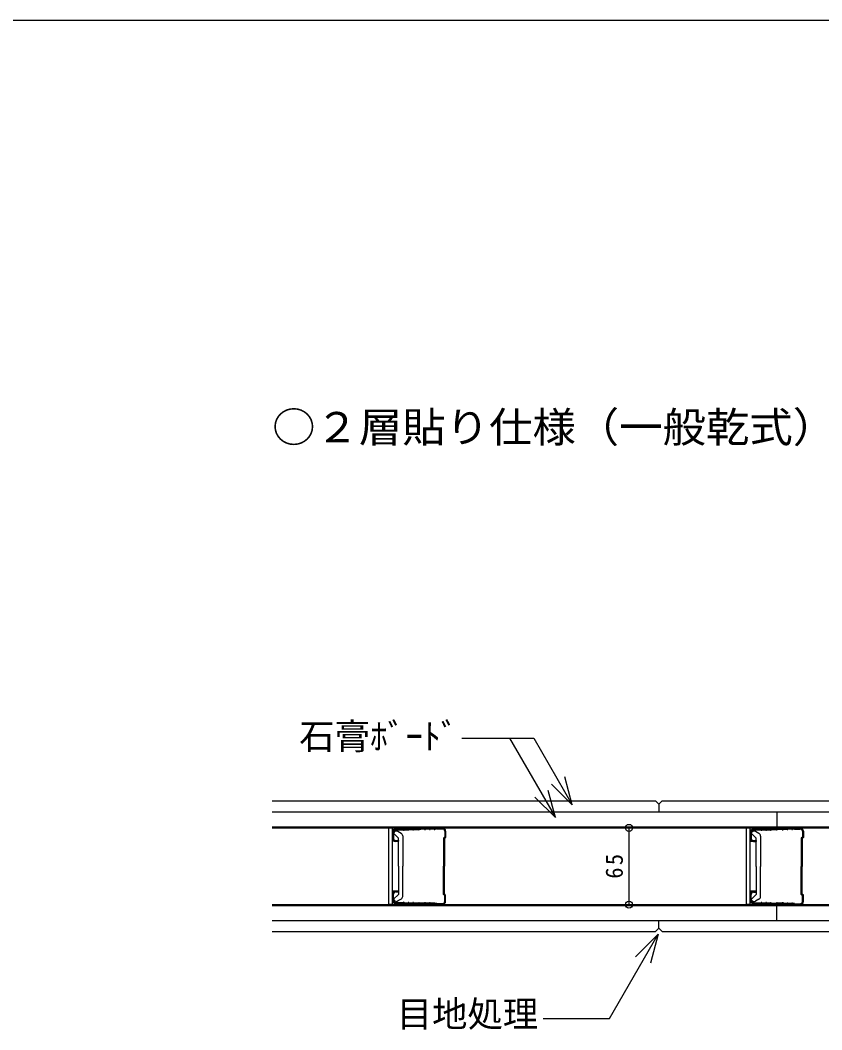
# Model space of a CAD drawing. Units: millimetres, scale not verified. Extents: x -1375 to 1375, y -973 to 950.
# Drawn here: x 34 to 713, y 95 to 950 of the extents above; entities that cross this region are included whole.
import ezdxf
from ezdxf.enums import TextEntityAlignment as Align

# ---------------------------------------------------------------- set-up
doc = ezdxf.new("R2010")
doc.units = ezdxf.units.MM
doc.header["$LTSCALE"] = 10
doc.header["$PDMODE"] = 32
doc.header["$PDSIZE"] = 6
for name, color, linetype in [('1-1_中線', 7, 'Continuous'), ('1-2_太線１', 2, 'Continuous'), ('1-3_太線２', 3, 'Continuous'), ('1-5_寸法', 4, 'Continuous'), ('1-6_文字', 4, 'Continuous'), ('1-9_ハッチ', 4, 'Continuous'), ('F-3_太線２', 7, 'Continuous')]:
    doc.layers.add(name, color=color, linetype=linetype)
doc.styles.add('ＭＳ ゴシック', font='')
doc.styles.get('ＭＳ ゴシック').set_extended_font_data('MS Gothic')

msp = doc.modelspace()

# ---------------------------------------------------------------- linework, layer by layer
at = {"layer": '1-1_中線'}
for p, q in [((247.79, 267.19), (1000.76, 267.19)), ((247.79, 266.39), (1000.76, 266.39)), ((247.79, 201.39), (1000.76, 201.39)), ((247.79, 200.59), (1000.76, 200.59))]:
    msp.add_line(p, q, dxfattribs=at)
at = {"layer": '1-2_太線１'}
for p, q in [((352.41, 265.48), (357.27, 265.59)), ((357.27, 265.59), (359.1, 265.35)), ((359.46, 265.36), (361.08, 265.67)), ((361.46, 265.67), (363.09, 265.44)), ((363.46, 265.45), (365.08, 265.76)), ((365.45, 265.77), (367.08, 265.54)), ((367.46, 265.54), (369.08, 265.85)), ((369.38, 265.87), (372.15, 265.64)), ((375.14, 266), (372.39, 265.65)), ((375.25, 265.21), (372.49, 264.85)), ((376.97, 264.97), (375.34, 265.21)), ((377.08, 265.77), (375.45, 266)), ((379.08, 266.08), (377.46, 265.77)), ((379.22, 265.29), (377.61, 264.99)), ((380.97, 265.07), (379.34, 265.3)), ((381.08, 265.86), (379.45, 266.09)), ((383.07, 266.17), (381.46, 265.87)), ((383.22, 265.39), (381.61, 265.08)), ((384.97, 265.16), (383.34, 265.39)), ((385.08, 265.95), (383.45, 266.18)), ((387.26, 266.28), (385.45, 265.96)), ((387.34, 265.49), (385.59, 265.17)), ((387.26, 266.28), (391.99, 266.39)), ((387.34, 265.49), (392.01, 265.59)), ((655.41, 265.35), (660.27, 265.47)), ((660.27, 265.47), (662.1, 265.22)), ((662.46, 265.23), (664.08, 265.54)), ((664.46, 265.55), (666.09, 265.32)), ((666.46, 265.32), (668.08, 265.63)), ((668.45, 265.64), (670.08, 265.41)), ((670.46, 265.42), (672.08, 265.72)), ((672.38, 265.74), (675.15, 265.52)), ((678.14, 265.87), (675.39, 265.52)), ((680.08, 265.64), (678.45, 265.87)), ((682.08, 265.95), (680.46, 265.65)), ((682.22, 265.17), (680.61, 264.86)), ((683.97, 264.94), (682.34, 265.17)), ((684.08, 265.73), (682.45, 265.96)), ((686.07, 266.05), (684.46, 265.74)), ((686.22, 265.26), (684.61, 264.95)), ((687.97, 265.03), (686.34, 265.26)), ((688.08, 265.82), (686.45, 266.05)), ((690.26, 266.16), (688.45, 265.83)), ((690.34, 265.36), (688.59, 265.04)), ((690.26, 266.16), (694.99, 266.27)), ((690.34, 265.36), (695.01, 265.47)), ((349.77, 262.78), (349.77, 257.68)), ((350.57, 262.78), (350.57, 257.68)), ((352.42, 264.68), (357.28, 264.79)), ((357.16, 264.8), (358.99, 264.56)), ((359.61, 264.57), (361.23, 264.88)), ((361.34, 264.88), (362.97, 264.65)), ((363.61, 264.67), (365.23, 264.97)), ((365.34, 264.97), (366.97, 264.74)), ((367.61, 264.76), (369.23, 265.06)), ((369.32, 265.07), (372.09, 264.85)), ((392.96, 257.79), (392.96, 233.96)), ((394.76, 258.46), (393.76, 257.46)), ((393.76, 257.46), (393.76, 233.96)), ((394.76, 263.69), (394.76, 258.46)), ((652.77, 262.66), (652.77, 257.55)), ((653.57, 262.66), (653.57, 257.55)), ((655.42, 264.55), (660.28, 264.67)), ((660.16, 264.67), (661.99, 264.43)), ((662.61, 264.45), (664.23, 264.75)), ((664.34, 264.76), (665.97, 264.52)), ((666.61, 264.54), (668.23, 264.85)), ((668.34, 264.85), (669.97, 264.62)), ((670.61, 264.63), (672.23, 264.94)), ((672.32, 264.94), (675.09, 264.72)), ((678.25, 265.08), (675.49, 264.73)), ((679.97, 264.85), (678.34, 265.08)), ((695.96, 257.66), (695.96, 233.83)), ((697.76, 258.33), (696.76, 257.33)), ((696.76, 257.33), (696.76, 233.83)), ((697.76, 263.57), (697.76, 258.33)), ((352.51, 255.78), (354.75, 255.83)), ((352.53, 254.98), (354.77, 255.03)), ((354.75, 255.83), (354.77, 255.03)), ((655.51, 255.65), (657.75, 255.71)), ((655.53, 254.85), (657.77, 254.91)), ((657.75, 255.71), (657.77, 254.91)), ((392.96, 210.13), (392.96, 233.96)), ((393.76, 210.46), (393.76, 233.96)), ((695.96, 210), (695.96, 233.83)), ((696.76, 210.33), (696.76, 233.83)), ((349.77, 205.13), (349.77, 210.23)), ((350.57, 205.13), (350.57, 210.23)), ((352.51, 212.13), (354.75, 212.08)), ((352.53, 212.93), (354.77, 212.88)), ((354.75, 212.08), (354.77, 212.88)), ((394.76, 209.46), (393.76, 210.46)), ((652.77, 205.01), (652.77, 210.11)), ((653.57, 205.01), (653.57, 210.11)), ((655.51, 212.01), (657.75, 211.95)), ((655.53, 212.81), (657.77, 212.75)), ((657.75, 211.95), (657.77, 212.75)), ((697.76, 209.33), (696.76, 210.33)), ((352.41, 202.43), (357.27, 202.32)), ((352.42, 203.23), (357.28, 203.12)), ((357.16, 203.11), (358.99, 203.36)), ((357.27, 202.32), (359.1, 202.57)), ((359.46, 202.56), (361.08, 202.25)), ((359.61, 203.34), (361.23, 203.04)), ((361.34, 203.03), (362.97, 203.26)), ((361.46, 202.24), (363.09, 202.47)), ((363.46, 202.46), (365.08, 202.16)), ((363.61, 203.25), (365.23, 202.94)), ((365.34, 202.94), (366.97, 203.17)), ((365.45, 202.15), (367.08, 202.38)), ((367.46, 202.37), (369.08, 202.06)), ((367.61, 203.16), (369.23, 202.85)), ((369.32, 202.85), (372.09, 203.07)), ((369.38, 202.05), (372.15, 202.27)), ((375.14, 201.92), (372.39, 202.27)), ((375.25, 202.71), (372.49, 203.06)), ((376.97, 202.94), (375.34, 202.71)), ((377.08, 202.15), (375.45, 201.92)), ((379.08, 201.83), (377.46, 202.14)), ((379.22, 202.62), (377.61, 202.93)), ((380.97, 202.85), (379.34, 202.62)), ((381.08, 202.06), (379.45, 201.83)), ((383.07, 201.74), (381.46, 202.05)), ((383.22, 202.53), (381.61, 202.83)), ((384.97, 202.76), (383.34, 202.53)), ((385.08, 201.97), (383.45, 201.73)), ((387.26, 201.63), (385.45, 201.96)), ((387.34, 202.43), (385.59, 202.75)), ((387.26, 201.63), (391.99, 201.52)), ((387.34, 202.43), (392.01, 202.32)), ((655.41, 202.31), (660.27, 202.19)), ((655.42, 203.11), (660.28, 202.99)), ((660.16, 202.99), (661.99, 203.23)), ((660.27, 202.19), (662.1, 202.44)), ((662.46, 202.43), (664.08, 202.12)), ((662.61, 203.21), (664.23, 202.91)), ((664.34, 202.91), (665.97, 203.14)), ((664.46, 202.11), (666.09, 202.34)), ((666.46, 202.34), (668.08, 202.03)), ((666.61, 203.12), (668.23, 202.82)), ((668.34, 202.81), (669.97, 203.04)), ((668.45, 202.02), (670.08, 202.25)), ((670.46, 202.24), (672.08, 201.94)), ((670.61, 203.03), (672.23, 202.72)), ((672.32, 202.72), (675.09, 202.94)), ((672.38, 201.92), (675.15, 202.15)), ((678.14, 201.79), (675.39, 202.14)), ((678.25, 202.58), (675.49, 202.93)), ((679.97, 202.81), (678.34, 202.58)), ((680.08, 202.02), (678.45, 201.79)), ((682.08, 201.71), (680.46, 202.01)), ((682.22, 202.49), (680.61, 202.8)), ((683.97, 202.72), (682.34, 202.49)), ((684.08, 201.93), (682.45, 201.7)), ((686.07, 201.62), (684.46, 201.92)), ((686.22, 202.4), (684.61, 202.71)), ((687.97, 202.63), (686.34, 202.4)), ((688.08, 201.84), (686.45, 201.61)), ((690.26, 201.5), (688.45, 201.83)), ((690.34, 202.3), (688.59, 202.62)), ((690.26, 201.5), (694.99, 201.39)), ((690.34, 202.3), (695.01, 202.19))]:
    msp.add_line(p, q, dxfattribs=at)
for points in [[(393.96, 263.69), (393.96, 258.79), (392.96, 257.79)], [(696.96, 263.57), (696.96, 258.66), (695.96, 257.66)], [(393.96, 204.22), (393.96, 209.13), (392.96, 210.13)], [(394.76, 204.22), (394.76, 204.57), (394.76, 209.46)], [(696.96, 204.09), (696.96, 209), (695.96, 210)], [(697.76, 204.09), (697.76, 204.45), (697.76, 209.33)]]:
    msp.add_lwpolyline(points, dxfattribs=at)
for centre, radius, start, end in [((352.47, 262.78), 2.7, 91.31999, 180), ((359.25, 266.49), 1.15, 262.40431, 271.31999), ((359.25, 266.49), 1.15, 271.31999, 280.72708), ((361.29, 264.54), 1.15, 91.31999, 100.72708), ((361.29, 264.54), 1.15, 81.9129, 91.31999), ((363.25, 266.58), 1.15, 261.9129, 271.31999), ((363.25, 266.58), 1.15, 271.31999, 280.72708), ((365.29, 264.63), 1.15, 91.31999, 100.72708), ((365.29, 264.63), 1.15, 81.9129, 91.31999), ((367.25, 266.67), 1.15, 261.9129, 271.31999), ((367.25, 266.67), 1.15, 271.31999, 280.72708), ((369.29, 264.72), 1.15, 91.31999, 100.72708), ((369.29, 264.72), 1.15, 81.9129, 91.31999), ((372.24, 266.79), 1.15, 265.37427, 271.31999), ((372.24, 266.79), 1.15, 271.31998, 277.26572), ((375.29, 264.86), 1.15, 91.31998, 100.72707), ((375.29, 264.86), 0.35, 91.31998, 100.72707), ((375.29, 264.86), 1.15, 81.91289, 91.31998), ((375.29, 264.86), 0.35, 81.91289, 91.31998), ((377.24, 266.9), 1.15, 261.91289, 271.31998), ((377.24, 266.9), 1.15, 271.31998, 280.72707), ((379.29, 264.95), 1.15, 91.31998, 100.72707), ((379.29, 264.95), 0.35, 91.31998, 100.72707), ((379.29, 264.95), 1.15, 81.91289, 91.31998), ((379.29, 264.95), 0.35, 81.91289, 91.31998), ((381.24, 267), 1.15, 261.91289, 271.31998), ((381.24, 267), 1.15, 271.31998, 280.72707), ((381.24, 267), 1.95, 271.31998, 280.72707), ((383.29, 265.04), 1.15, 91.31998, 100.72707), ((383.29, 265.04), 0.35, 91.31998, 100.72707), ((383.29, 265.04), 1.15, 81.91289, 91.31998), ((383.29, 265.04), 0.35, 81.91289, 91.31998), ((385.24, 267.09), 1.95, 261.91289, 271.31998), ((385.24, 267.09), 1.15, 261.91289, 271.31998), ((385.24, 267.09), 1.15, 271.31998, 280.23567), ((385.24, 267.09), 1.95, 271.31998, 280.23567), ((392.06, 263.69), 2.7, 359.99998, 91.31999), ((392.06, 263.69), 1.9, 359.99998, 91.31999), ((655.47, 262.66), 2.7, 91.31999, 180), ((662.25, 266.36), 1.15, 262.40431, 271.31999), ((662.25, 266.36), 1.15, 271.31999, 280.72708), ((664.29, 264.41), 1.15, 91.31999, 100.72708), ((664.29, 264.41), 1.15, 81.9129, 91.31999), ((666.25, 266.45), 1.15, 261.9129, 271.31999), ((666.25, 266.45), 1.15, 271.31999, 280.72708), ((668.29, 264.5), 1.15, 91.31999, 100.72708), ((668.29, 264.5), 1.15, 81.9129, 91.31999), ((670.25, 266.55), 1.15, 261.9129, 271.31999), ((670.25, 266.55), 1.15, 271.31999, 280.72708), ((672.29, 264.59), 1.15, 91.31999, 100.72708), ((672.29, 264.59), 1.15, 81.9129, 91.31999), ((675.24, 266.66), 1.15, 265.37427, 271.31999), ((675.24, 266.66), 1.15, 271.31998, 277.26572), ((678.29, 264.73), 1.15, 91.31998, 100.72707), ((678.29, 264.73), 1.15, 81.91289, 91.31998), ((680.24, 266.78), 1.15, 261.91289, 271.31998), ((680.24, 266.78), 1.15, 271.31998, 280.72707), ((682.29, 264.82), 1.15, 91.31998, 100.72707), ((682.29, 264.82), 0.35, 91.31998, 100.72707), ((682.29, 264.82), 1.15, 81.91289, 91.31998), ((682.29, 264.82), 0.35, 81.91289, 91.31998), ((684.24, 266.87), 1.15, 261.91289, 271.31998), ((684.24, 266.87), 1.15, 271.31998, 280.72707), ((686.29, 264.92), 1.15, 91.31998, 100.72707), ((686.29, 264.92), 0.35, 91.31998, 100.72707), ((686.29, 264.92), 1.15, 81.91289, 91.31998), ((686.29, 264.92), 0.35, 81.91289, 91.31998), ((688.24, 266.96), 1.15, 261.91289, 271.31998), ((688.24, 266.96), 1.15, 271.31998, 280.23567), ((695.06, 263.57), 2.7, 359.99998, 91.31999), ((695.06, 263.57), 1.9, 359.99998, 91.31999), ((352.47, 257.68), 2.7, 180, 271.31999), ((352.47, 262.78), 1.9, 91.31999, 180), ((352.47, 257.68), 1.9, 180, 271.31999), ((359.25, 266.49), 1.95, 262.40431, 271.31999), ((359.25, 266.49), 1.95, 271.31999, 280.72708), ((361.29, 264.54), 0.35, 91.31999, 100.72708), ((361.29, 264.54), 0.35, 81.9129, 91.31999), ((363.25, 266.58), 1.95, 261.9129, 271.31999), ((363.25, 266.58), 1.95, 271.31999, 280.72708), ((365.29, 264.63), 0.35, 91.31999, 100.72708), ((365.29, 264.63), 0.35, 81.9129, 91.31999), ((367.25, 266.67), 1.95, 261.9129, 271.31999), ((367.25, 266.67), 1.95, 271.31999, 280.72708), ((369.29, 264.72), 0.35, 91.31999, 100.72708), ((369.29, 264.72), 0.35, 81.9129, 91.31999), ((372.24, 266.79), 1.95, 265.37427, 271.31999), ((372.24, 266.79), 1.95, 271.31998, 277.26572), ((377.24, 266.9), 1.95, 261.91289, 271.31998), ((377.24, 266.9), 1.95, 271.31998, 280.72707), ((381.24, 267), 1.95, 261.91289, 271.31998), ((655.47, 257.55), 2.7, 180, 271.31999), ((655.47, 262.66), 1.9, 91.31999, 180), ((655.47, 257.55), 1.9, 180, 271.31999), ((662.25, 266.36), 1.95, 262.40431, 271.31999), ((662.25, 266.36), 1.95, 271.31999, 280.72708), ((664.29, 264.41), 0.35, 91.31999, 100.72708), ((664.29, 264.41), 0.35, 81.9129, 91.31999), ((666.25, 266.45), 1.95, 261.9129, 271.31999), ((666.25, 266.45), 1.95, 271.31999, 280.72708), ((668.29, 264.5), 0.35, 91.31999, 100.72708), ((668.29, 264.5), 0.35, 81.9129, 91.31999), ((670.25, 266.55), 1.95, 261.9129, 271.31999), ((670.25, 266.55), 1.95, 271.31999, 280.72708), ((672.29, 264.59), 0.35, 91.31999, 100.72708), ((672.29, 264.59), 0.35, 81.9129, 91.31999), ((675.24, 266.66), 1.95, 265.37427, 271.31999), ((675.24, 266.66), 1.95, 271.31998, 277.26572), ((678.29, 264.73), 0.35, 91.31998, 100.72707), ((678.29, 264.73), 0.35, 81.91289, 91.31998), ((680.24, 266.78), 1.95, 261.91289, 271.31998), ((680.24, 266.78), 1.95, 271.31998, 280.72707), ((684.24, 266.87), 1.95, 261.91289, 271.31998), ((684.24, 266.87), 1.95, 271.31998, 280.72707), ((688.24, 266.96), 1.95, 261.91289, 271.31998), ((688.24, 266.96), 1.95, 271.31998, 280.23567), ((352.47, 210.23), 2.7, 88.67999, 180), ((352.47, 210.23), 1.9, 88.67999, 180), ((655.47, 210.11), 2.7, 88.67999, 180), ((655.47, 210.11), 1.9, 88.67999, 180), ((352.47, 205.13), 2.7, 180, 268.67999), ((352.47, 205.13), 1.9, 180, 268.67999), ((359.25, 201.43), 1.95, 88.67999, 97.59567), ((359.25, 201.43), 1.15, 88.67999, 97.59567), ((359.25, 201.43), 1.15, 79.2729, 88.67999), ((359.25, 201.43), 1.95, 79.2729, 88.67999), ((361.29, 203.38), 1.15, 259.2729, 268.67999), ((361.29, 203.38), 0.35, 259.2729, 268.67999), ((361.29, 203.38), 1.15, 268.67999, 278.08708), ((361.29, 203.38), 0.35, 268.67999, 278.08708), ((363.25, 201.33), 1.95, 88.67999, 98.08708), ((363.25, 201.33), 1.15, 88.67999, 98.08708), ((363.25, 201.33), 1.15, 79.2729, 88.67999), ((363.25, 201.33), 1.95, 79.2729, 88.67999), ((365.29, 203.29), 1.15, 259.2729, 268.67999), ((365.29, 203.29), 0.35, 259.2729, 268.67999), ((365.29, 203.29), 1.15, 268.67999, 278.08708), ((365.29, 203.29), 0.35, 268.67999, 278.08708), ((367.25, 201.24), 1.95, 88.67999, 98.08708), ((367.25, 201.24), 1.15, 88.67999, 98.08708), ((367.25, 201.24), 1.15, 79.2729, 88.67999), ((367.25, 201.24), 1.95, 79.2729, 88.67999), ((369.29, 203.19), 1.15, 259.2729, 268.67999), ((369.29, 203.19), 0.35, 259.2729, 268.67999), ((369.29, 203.19), 1.15, 268.67999, 278.08708), ((369.29, 203.19), 0.35, 268.67999, 278.08708), ((372.24, 201.13), 1.95, 88.67999, 94.62572), ((372.24, 201.13), 1.15, 88.67999, 94.62572), ((372.24, 201.13), 1.15, 82.73425, 88.67998), ((372.24, 201.13), 1.95, 82.73425, 88.67998), ((375.29, 203.06), 1.15, 259.27289, 268.67998), ((375.29, 203.06), 0.35, 259.27289, 268.67998), ((375.29, 203.06), 1.15, 268.67998, 278.08707), ((375.29, 203.06), 0.35, 268.67998, 278.08707), ((377.24, 201.01), 1.95, 88.67998, 98.08707), ((377.24, 201.01), 1.15, 88.67998, 98.08707), ((377.24, 201.01), 1.15, 79.27289, 88.67998), ((377.24, 201.01), 1.95, 79.27289, 88.67998), ((379.29, 202.96), 1.15, 259.27289, 268.67998), ((379.29, 202.96), 0.35, 259.27289, 268.67998), ((379.29, 202.96), 1.15, 268.67998, 278.08707), ((379.29, 202.96), 0.35, 268.67998, 278.08707), ((381.24, 200.92), 1.95, 88.67998, 98.08707), ((381.24, 200.92), 1.15, 88.67998, 98.08707), ((381.24, 200.92), 1.15, 79.27289, 88.67998), ((381.24, 200.92), 1.95, 79.27289, 88.67998), ((383.29, 202.87), 1.15, 259.27289, 268.67998), ((383.29, 202.87), 0.35, 259.27289, 268.67998), ((383.29, 202.87), 1.15, 268.67998, 278.08707), ((383.29, 202.87), 0.35, 268.67998, 278.08707), ((385.24, 200.83), 1.95, 88.67998, 98.08707), ((385.24, 200.83), 1.15, 88.67998, 98.08707), ((385.24, 200.83), 1.15, 79.7643, 88.67998), ((385.24, 200.83), 1.95, 79.7643, 88.67998), ((392.06, 204.22), 2.7, 268.67999, 0), ((392.06, 204.22), 1.9, 268.67999, 0), ((655.47, 205.01), 2.7, 180, 268.67999), ((655.47, 205.01), 1.9, 180, 268.67999), ((662.25, 201.3), 1.95, 88.67999, 97.59567), ((662.25, 201.3), 1.15, 88.67999, 97.59567), ((662.25, 201.3), 1.15, 79.2729, 88.67999), ((662.25, 201.3), 1.95, 79.2729, 88.67999), ((664.29, 203.25), 1.15, 259.2729, 268.67999), ((664.29, 203.25), 0.35, 259.2729, 268.67999), ((664.29, 203.25), 1.15, 268.67999, 278.08708), ((664.29, 203.25), 0.35, 268.67999, 278.08708), ((666.25, 201.21), 1.95, 88.67999, 98.08708), ((666.25, 201.21), 1.15, 88.67999, 98.08708), ((666.25, 201.21), 1.15, 79.2729, 88.67999), ((666.25, 201.21), 1.95, 79.2729, 88.67999), ((668.29, 203.16), 1.15, 259.2729, 268.67999), ((668.29, 203.16), 0.35, 259.2729, 268.67999), ((668.29, 203.16), 1.15, 268.67999, 278.08708), ((668.29, 203.16), 0.35, 268.67999, 278.08708), ((670.25, 201.11), 1.95, 88.67999, 98.08708), ((670.25, 201.11), 1.15, 88.67999, 98.08708), ((670.25, 201.11), 1.15, 79.2729, 88.67999), ((670.25, 201.11), 1.95, 79.2729, 88.67999), ((672.29, 203.07), 1.15, 259.2729, 268.67999), ((672.29, 203.07), 0.35, 259.2729, 268.67999), ((672.29, 203.07), 1.15, 268.67999, 278.08708), ((672.29, 203.07), 0.35, 268.67999, 278.08708), ((675.24, 201), 1.95, 88.67999, 94.62572), ((675.24, 201), 1.15, 88.67999, 94.62572), ((675.24, 201), 1.15, 82.73425, 88.67998), ((675.24, 201), 1.95, 82.73425, 88.67998), ((678.29, 202.93), 1.15, 259.27289, 268.67998), ((678.29, 202.93), 0.35, 259.27289, 268.67998), ((678.29, 202.93), 1.15, 268.67998, 278.08707), ((678.29, 202.93), 0.35, 268.67998, 278.08707), ((680.24, 200.88), 1.95, 88.67998, 98.08707), ((680.24, 200.88), 1.15, 88.67998, 98.08707), ((680.24, 200.88), 1.15, 79.27289, 88.67998), ((680.24, 200.88), 1.95, 79.27289, 88.67998), ((682.29, 202.84), 1.15, 259.27289, 268.67998), ((682.29, 202.84), 0.35, 259.27289, 268.67998), ((682.29, 202.84), 1.15, 268.67998, 278.08707), ((682.29, 202.84), 0.35, 268.67998, 278.08707), ((684.24, 200.79), 1.95, 88.67998, 98.08707), ((684.24, 200.79), 1.15, 88.67998, 98.08707), ((684.24, 200.79), 1.15, 79.27289, 88.67998), ((684.24, 200.79), 1.95, 79.27289, 88.67998), ((686.29, 202.74), 1.15, 259.27289, 268.67998), ((686.29, 202.74), 0.35, 259.27289, 268.67998), ((686.29, 202.74), 1.15, 268.67998, 278.08707), ((686.29, 202.74), 0.35, 268.67998, 278.08707), ((688.24, 200.7), 1.95, 88.67998, 98.08707), ((688.24, 200.7), 1.15, 88.67998, 98.08707), ((688.24, 200.7), 1.15, 79.7643, 88.67998), ((688.24, 200.7), 1.95, 79.7643, 88.67998), ((695.06, 204.09), 2.7, 268.67999, 0), ((695.06, 204.09), 1.9, 268.67999, 0)]:
    msp.add_arc(centre, radius, start, end, dxfattribs=at)
at = {"layer": '1-3_太線２'}
for p, q in [((247.79, 289.19), (572.43, 289.19)), ((575.26, 286.37), (575.26, 279.69)), ((578.08, 289.19), (1000.76, 289.19)), ((1000.76, 279.69), (247.79, 279.69)), ((675.26, 279.69), (675.26, 267.07)), ((675.26, 188.09), (675.26, 200.59)), ((247.79, 188.09), (1000.76, 188.09)), ((575.26, 181.42), (575.26, 188.09)), ((247.79, 178.59), (572.43, 178.59)), ((578.08, 178.59), (1000.76, 178.59))]:
    msp.add_line(p, q, dxfattribs=at)
for points in [[(578.08, 289.19), (575.26, 286.37), (572.43, 289.19)], [(572.43, 178.59), (575.26, 181.42), (578.08, 178.59)]]:
    msp.add_lwpolyline(points, dxfattribs=at)
at = {"layer": '1-5_寸法'}
msp.add_line((550.08, 266.39), (550.08, 201.39), dxfattribs=at)
at = {"layer": '1-5_寸法', "color": 3}
for p in [(550.08, 266.39), (550.08, 201.39)]:
    msp.add_point(p, dxfattribs=at)
at = {"layer": '1-6_文字'}
for p, q in [((448.91, 342.38), (487.72, 275.16)), ((501.96, 285.97), (495.6, 309.67)), ((501.96, 285.97), (484.44, 303.49)), ((487.72, 275.16), (470.34, 292.54)), ((487.72, 275.16), (481.59, 298.05)), ((574.74, 176.43), (568.17, 151.94))]:
    msp.add_line(p, q, dxfattribs=at)
for points in [[(408.49, 342.38), (469.39, 342.38), (501.96, 285.97)], [(477.39, 104.95), (533.47, 104.95), (574.74, 176.43), (555.51, 157.2)]]:
    msp.add_lwpolyline(points, dxfattribs=at)
at = {"layer": '1-9_ハッチ'}
for p, q in [((349.76, 266.39), (346.53, 266.39)), ((346.53, 201.52), (346.53, 266.39)), ((349.76, 201.52), (349.76, 266.39)), ((652.76, 266.27), (649.53, 266.27)), ((649.53, 201.39), (649.53, 266.27)), ((652.76, 201.39), (652.76, 266.27)), ((350.93, 262.49), (350.63, 261.96)), ((350.63, 261.96), (354.77, 257.83)), ((357.17, 261.78), (354.35, 263.41)), ((354.77, 254.97), (354.77, 257.83)), ((358.42, 259.62), (358.42, 233.96)), ((653.93, 262.37), (653.63, 261.84)), ((653.63, 261.84), (657.77, 257.7)), ((660.17, 261.65), (657.35, 263.28)), ((657.77, 254.84), (657.77, 257.7)), ((661.42, 259.49), (661.42, 233.83)), ((354.77, 255.03), (349.76, 255.03)), ((354.77, 233.96), (354.77, 254.97)), ((657.77, 254.91), (652.76, 254.91)), ((657.77, 233.83), (657.77, 254.84)), ((354.77, 233.96), (354.77, 212.94)), ((358.42, 208.3), (358.42, 233.96)), ((657.77, 233.83), (657.77, 212.82)), ((661.42, 208.17), (661.42, 233.83)), ((354.77, 212.88), (349.76, 212.88)), ((350.63, 205.95), (354.77, 210.09)), ((350.93, 205.42), (350.63, 205.95)), ((357.17, 206.13), (354.35, 204.51)), ((354.77, 212.94), (354.77, 210.09)), ((657.77, 212.75), (652.76, 212.75)), ((653.63, 205.82), (657.77, 209.96)), ((653.93, 205.29), (653.63, 205.82)), ((660.17, 206.01), (657.35, 204.38)), ((657.77, 212.82), (657.77, 209.96)), ((349.76, 201.52), (346.53, 201.52)), ((652.76, 201.39), (649.53, 201.39))]:
    msp.add_line(p, q, dxfattribs=at)
for centre, start, end in [((353.1, 261.24), 60, 150), ((355.92, 259.62), 0, 60), ((656.1, 261.12), 60, 150), ((658.92, 259.49), 0, 60), ((353.1, 206.67), 210, 300), ((355.92, 208.3), 300, 0), ((656.1, 206.54), 210, 300), ((658.92, 208.17), 300, 0)]:
    msp.add_arc(centre, 2.5, start, end, dxfattribs=at)
at = {"layer": 'F-3_太線２', "color": 3}
msp.add_line((-1375.33, 950.5), (1374.67, 950.5), dxfattribs=at)

# ---------------------------------------------------------------- texts
at = {"layer": '1-5_寸法', "insert": (545.08, 223.39), "char_height": 14.66, "attachment_point": 7, "rotation": 90, "style": 'ＭＳ ゴシック'}
msp.add_mtext('\\T1.21;\\W0.95;65', dxfattribs=at)
at = {"layer": '1-6_文字', "color": 7, "style": 'ＭＳ ゴシック', "width": 1.05}
msp.add_text('○２層貼り仕様（一般乾式）', height=25.66, dxfattribs=at).set_placement((247.79, 585.3), align=Align.BOTTOM_LEFT)
at = {"layer": '1-6_文字', "style": 'ＭＳ ゴシック'}
for s, p in [('石膏ﾎﾞｰﾄﾞ', (270.74, 326.37)), ('目地処理', (353.26, 91.26))]:
    msp.add_text(s, height=21.99, dxfattribs=at).set_placement(p, align=Align.BOTTOM_LEFT)

doc.saveas('drawing.dxf')
